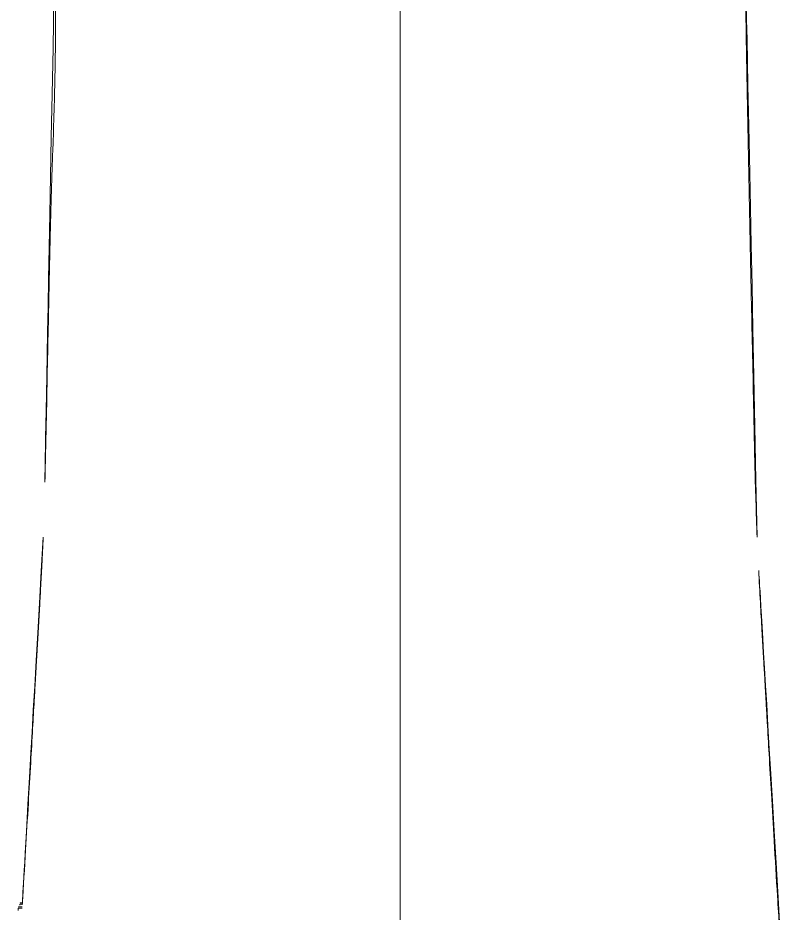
# Model space of a CAD drawing. Extents: x 16296675150 to 16296675606, y -37409617853 to -37409617519.
# Drawn here: x 16296675444.28 to 16296675471.29, y -37409617719.5 to -37409617687.97 of the extents above; entities that cross this region are included whole.
import ezdxf

# ---------------------------------------------------------------- set-up
doc = ezdxf.new("R2010")
doc.units = 0
doc.header["$LTSCALE"] = 10
doc.header["$MEASUREMENT"] = 0
doc.linetypes.add('CENTER', pattern=[2, 1.25, -0.25, 0.25, -0.25])
doc.layers.add('1', color=7, linetype='CONTINUOUS')

msp = doc.modelspace()

# ---------------------------------------------------------------- linework, layer by layer
at = {"layer": '1', "color": 7, "linetype": 'Continuous', "lineweight": 18}
for p, q in [((16296675444.42992, -37409617719.274628), (16296675444.309401, -37409617719.274628)), ((16296675444.43556, -37409617719.184563), (16296675444.347219, -37409617719.184563)), ((16296675444.4387, -37409617719.133057), (16296675444.374161, -37409617719.133057)), ((16296675444.426611, -37409617719.327423), (16296675444.29269, -37409617719.327423))]:
    msp.add_line(p, q, dxfattribs=at)
at = {"layer": '1', "color": 1, "linetype": 'CENTER', "lineweight": 13}
msp.add_open_spline([(16296675457.736059, -37409617746.444946), (16296675457.736059, -37409617741.444946), (16296675457.736059, -37409617603.929283)], degree=1, knots=[0, 0, 0.161110227, 1, 1], dxfattribs=at)
at = {"layer": '1', "color": 7, "linetype": 'Continuous', "lineweight": 18}
for points, knots in [([(16296675445.625891, -37409617683.376511), (16296675445.625299, -37409617683.504303), (16296675445.62269, -37409617684.090698), (16296675445.61867, -37409617685.075897), (16296675445.61487, -37409617686.272034), (16296675445.612, -37409617687.302567), (16296675445.606859, -37409617688.413689), (16296675445.59272, -37409617689.66008), (16296675445.56144, -37409617691.070923), (16296675445.521919, -37409617692.304176), (16296675445.481199, -37409617693.380531), (16296675445.449631, -37409617694.41571), (16296675445.419689, -37409617695.617393), (16296675445.388599, -37409617696.994537), (16296675445.355709, -37409617698.536346), (16296675445.31835, -37409617700.23349), (16296675445.28352, -37409617702.086952), (16296675445.241369, -37409617704.115921), (16296675445.196079, -37409617705.528687), (16296675445.16934, -37409617706.264526)], [0, 0, 0, 0, 0.016320246, 0.074869405, 0.12564197, 0.168718033, 0.205990755, 0.26690303, 0.327575338, 0.388800292, 0.430753713, 0.477466862, 0.531410392, 0.59263407, 0.661122534, 0.735351243, 0.816471768, 0.904673291, 1, 1, 1, 1]), ([(16296675470.30249, -37409617706.264526), (16296675470.271339, -37409617705.400307), (16296675470.21941, -37409617703.768257), (16296675470.177719, -37409617701.465012), (16296675470.13405, -37409617699.446922), (16296675470.096239, -37409617697.700241), (16296675470.06568, -37409617696.231956), (16296675470.041691, -37409617695.045189), (16296675470.02285, -37409617694.087318), (16296675470.008329, -37409617693.349136), (16296675469.99618, -37409617692.73484), (16296675469.985741, -37409617692.20948), (16296675469.97526, -37409617691.684914), (16296675469.96463, -37409617691.155037), (16296675469.952841, -37409617690.573624), (16296675469.93858, -37409617689.811699), (16296675469.92087, -37409617688.799347), (16296675469.899611, -37409617687.501244), (16296675469.87698, -37409617685.954567), (16296675469.860041, -37409617684.740028), (16296675469.85483, -37409617684.040367), (16296675469.85413, -37409617683.940277)], [0, 0, 0, 0, 0.11591622, 0.219230991, 0.310058598, 0.388620355, 0.454707718, 0.508166319, 0.549024136, 0.58494826, 0.608838966, 0.632682875, 0.656480121, 0.680230919, 0.704761888, 0.735546089, 0.782177107, 0.839501895, 0.907658074, 0.986793529, 1, 1, 1, 1]), ([(16296675445.16934, -37409617706.264526), (16296675445.155029, -37409617706.587929), (16296675445.12701, -37409617707.189339), (16296675445.08407, -37409617708.024696), (16296675445.04163, -37409617708.805687), (16296675445.003389, -37409617709.4813), (16296675444.97234, -37409617710.018799), (16296675444.949249, -37409617710.415901), (16296675444.925699, -37409617710.819588), (16296675444.89414, -37409617711.360703), (16296675444.850969, -37409617712.102913), (16296675444.79537, -37409617713.065292), (16296675444.72674, -37409617714.270432), (16296675444.64459, -37409617715.698769), (16296675444.54669, -37409617717.359596), (16296675444.46796, -37409617718.663109), (16296675444.42137, -37409617719.413727), (16296675444.41404, -37409617719.531372)], [0, 0, 0, 0, 0.072935866, 0.135598331, 0.188245496, 0.248835361, 0.287694654, 0.309172753, 0.338298775, 0.379220825, 0.431961237, 0.506844989, 0.597711377, 0.705317889, 0.830373082, 0.973418328, 1, 1, 1, 1]), ([(16296675471.287661, -37409617723.137421), (16296675471.244419, -37409617722.478119), (16296675471.15336, -37409617721.067909), (16296675471.024509, -37409617719.005371), (16296675470.90642, -37409617717.045952), (16296675470.80858, -37409617715.375343), (16296675470.728901, -37409617713.985336), (16296675470.668539, -37409617712.928352), (16296675470.623949, -37409617712.157761), (16296675470.591459, -37409617711.598663), (16296675470.55945, -37409617711.048813), (16296675470.522129, -37409617710.409119), (16296675470.47567, -37409617709.609154), (16296675470.42108, -37409617708.644691), (16296675470.36038, -37409617707.511429), (16296675470.32188, -37409617706.699509), (16296675470.30249, -37409617706.264526)], [0, 0, 0, 0, 0.117442814, 0.251209163, 0.367459417, 0.466482961, 0.54882643, 0.615178052, 0.654821828, 0.685938955, 0.714387465, 0.751970957, 0.799109007, 0.855963127, 0.922801004, 1, 1, 1, 1])]:
    msp.add_open_spline(points, degree=3, knots=knots, dxfattribs=at)
for points in [[(16296675444.309401, -37409617719.274628), (16296675444.303169, -37409617719.292213), (16296675444.2976, -37409617719.309807), (16296675444.29269, -37409617719.327423)], [(16296675444.347219, -37409617719.184563), (16296675444.34527, -37409617719.214592), (16296675444.343309, -37409617719.244621), (16296675444.341351, -37409617719.274643)], [(16296675444.374161, -37409617719.133057), (16296675444.36454, -37409617719.150223), (16296675444.35556, -37409617719.167381), (16296675444.347219, -37409617719.184563)], [(16296675444.29269, -37409617719.327423), (16296675444.286579, -37409617719.395401), (16296675444.28063, -37409617719.463387), (16296675444.274839, -37409617719.53141)]]:
    msp.add_open_spline(points, degree=3, dxfattribs=at)

doc.saveas('drawing.dxf')
